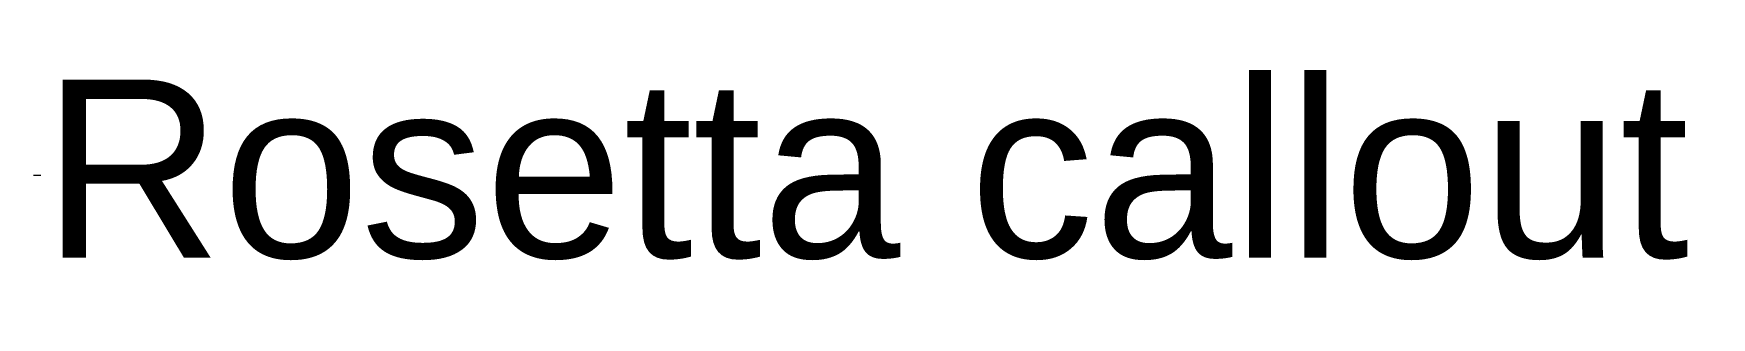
# Model space of a CAD drawing. Header units: millimetres. Extents: x 20 to 1445, y -111 to 131.
import ezdxf

# ---------------------------------------------------------------- set-up
doc = ezdxf.new("R2010")
doc.units = ezdxf.units.MM
doc.header["$LTSCALE"] = 50
doc.layers.add('Design Layer-1', color=7, linetype='Continuous')
doc.styles.add('Arial', font='Arial.ttf')

# ---------------------------------------------------------------- blocks, each defined once
blk = doc.blocks.new('callout-a')
at = {"color": 7, "linetype": 'Continuous', "lineweight": 5, "transparency": 33554687}
blk.add_line((6.3, 0), (0, 0), dxfattribs=at)
at = {"color": 255, "linetype": 'Continuous', "lineweight": 5, "transparency": 33554687}
blk.add_wipeout([(7.5, 120.7), (1424.6, 120.7), (1424.6, -120.7), (7.5, -120.7)], dxfattribs=at)
at = {"color": 7, "transparency": 33554687, "insert": (7.5, 81.5), "char_height": 151.309, "width": 1417.055, "attachment_point": 1, "line_spacing_factor": 0.960695, "style": 'Arial'}
blk.add_mtext('Rosetta callout', dxfattribs=at)

msp = doc.modelspace()

# ---------------------------------------------------------------- block references
at = {"layer": 'Design Layer-1', "color": 7, "transparency": 33554687}
msp.add_blockref('callout-a', (20, 10), dxfattribs=at)

doc.saveas('drawing.dxf')
